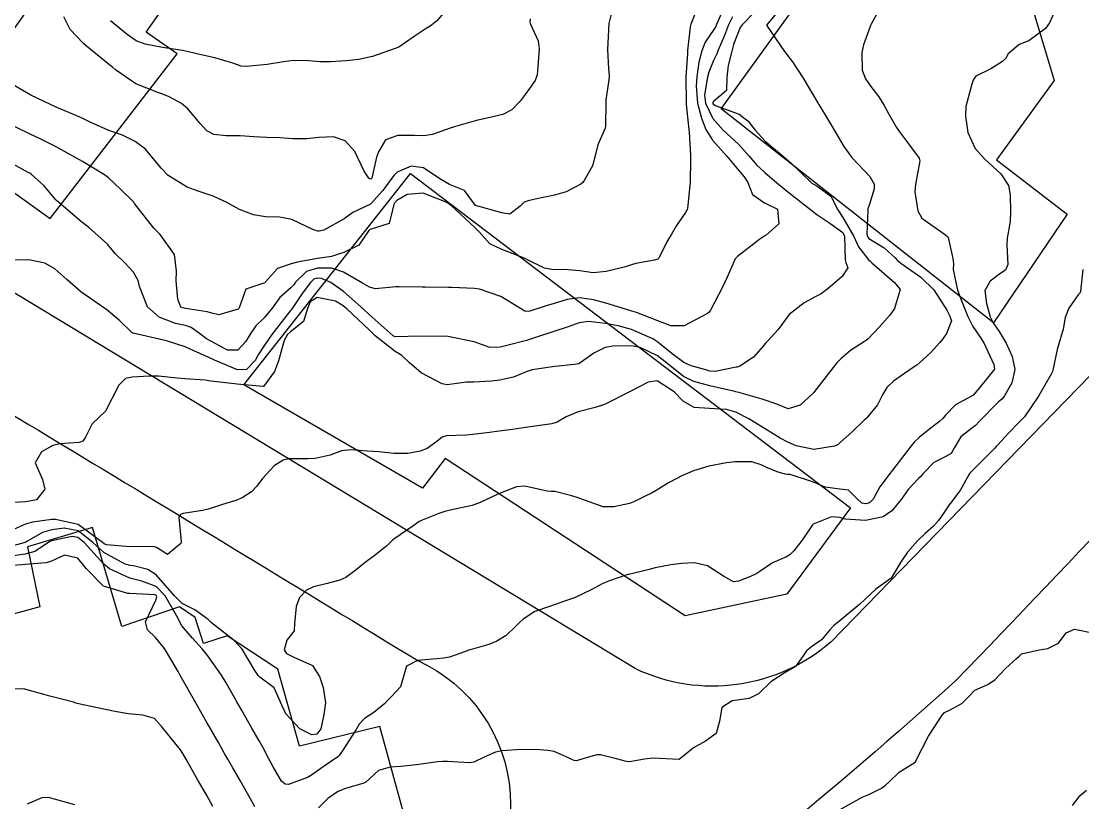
# Model space of a CAD drawing. Header units: metres. Extents: x 292545 to 299085, y 7450245 to 7463078.
# Drawn here: x 296226.1 to 296307, y 7459545.2 to 7459604.7 of the extents above; entities that cross this region are included whole.
import ezdxf

# ---------------------------------------------------------------- set-up
doc = ezdxf.new("R2010")
doc.units = ezdxf.units.M
for name, color, linetype in [('Curvas de Nivel 1m', 11, 'Continuous'), ('Curvas de Nivel 5m', 15, 'Continuous'), ('Edificações', 30, 'Continuous'), ('Vias Primárias', 230, 'Continuous')]:
    doc.layers.add(name, color=color, linetype=linetype)

msp = doc.modelspace()

# ---------------------------------------------------------------- linework, layer by layer
at = {"layer": 'Curvas de Nivel 1m', "flags": 128}
for points, elevation in [([(296279.635, 7459605.74), (296279.082, 7459604.468), (296279.031, 7459604.329), (296278.889, 7459604.091), (296278.215, 7459603.141), (296277.957, 7459602.479), (296277.749, 7459601.597), (296277.586, 7459600.483), (296277.525, 7459599.801), (296277.638, 7459598.482), (296277.951, 7459597.339), (296278.267, 7459596.475), (296278.791, 7459595.654), (296279.877, 7459594.459), (296280.762, 7459593.385), (296281.185, 7459592.871), (296281.464, 7459592.439), (296281.835, 7459591.525), (296282.738, 7459590.9), (296283.737, 7459590.41), (296283.823, 7459589.303), (296282.877, 7459588.418), (296282.753, 7459588.369), (296282.702, 7459588.338), (296282.397, 7459588.122), (296280.687, 7459586.809), (296280.513, 7459586.623), (296280.42, 7459586.453), (296279.905, 7459585.223), (296279.535, 7459584.461), (296279.23, 7459583.888), (296278.637, 7459582.73), (296278.534, 7459582.572), (296278.411, 7459582.473), (296276.623, 7459581.531), (296275.598, 7459581.536), (296274.627, 7459581.903), (296272.987, 7459582.536), (296272.635, 7459582.646), (296272.493, 7459582.685), (296270.643, 7459583.241), (296269.722, 7459583.504), (296268.649, 7459583.66), (296267.712, 7459583.535), (296266.642, 7459583.195), (296266.186, 7459583.071), (296264.859, 7459582.637), (296264.633, 7459582.606), (296264.488, 7459582.641), (296262.65, 7459583.768), (296261.017, 7459584.325), (296260.658, 7459584.368), (296258.921, 7459584.445), (296258.659, 7459584.447), (296256.919, 7459584.468), (296256.659, 7459584.472), (296254.919, 7459584.497), (296254.659, 7459584.483), (296253.097, 7459584.335), (296252.658, 7459584.463), (296252.1, 7459584.786), (296250.671, 7459585.624), (296249.77, 7459585.91), (296248.674, 7459585.906), (296247.854, 7459585.655), (296247.016, 7459584.846), (296246.868, 7459584.64), (296246.656, 7459584.413), (296245.825, 7459583.679), (296245.234, 7459582.871), (296244.625, 7459582.128), (296243.985, 7459581.52), (296243.543, 7459580.891), (296243.192, 7459580.309), (296242.601, 7459579.664), (296241.83, 7459579.679), (296240.607, 7459580.32), (296240.221, 7459580.538), (296239.682, 7459580.934), (296239.066, 7459581.392), (296238.619, 7459581.545), (296237.871, 7459581.707), (296236.625, 7459582.184), (296235.741, 7459582.979), (296235.13, 7459584.511), (296235.018, 7459584.986), (296234.669, 7459585.625), (296233.995, 7459586.319), (296233.28, 7459587.011), (296233.01, 7459587.337), (296232.694, 7459587.734), (296231.228, 7459589.035), (296230.717, 7459589.43), (296228.794, 7459591.059), (296228.734, 7459591.128), (296227.868, 7459592.197), (296226.857, 7459593.088), (296226.754, 7459593.149), (296226.643, 7459593.202), (296224.77, 7459594.248)], 677), ([(296271.3, 7459606.173), (296270.893, 7459604.56), (296270.79, 7459602.571), (296270.858, 7459601.098), (296270.904, 7459600.62), (296270.907, 7459600.569), (296270.899, 7459600.523), (296270.845, 7459600.07), (296270.666, 7459598.731), (296270.651, 7459598.572), (296270.638, 7459596.738), (296270.601, 7459596.572), (296270.041, 7459595.32), (296269.872, 7459594.579), (296269.637, 7459593.714), (296268.999, 7459592.588), (296268.892, 7459592.448), (296268.75, 7459592.315), (296267.623, 7459591.723), (296266.741, 7459591.466), (296265.278, 7459591.172), (296264.737, 7459591.054), (296264.427, 7459590.952), (296264.125, 7459590.646), (296263.342, 7459590.035), (296262.725, 7459590.131), (296260.733, 7459590.68), (296259.884, 7459591.833), (296258.749, 7459592.296), (296257.993, 7459592.718), (296256.765, 7459593.548), (296255.816, 7459593.695), (296254.76, 7459593.231), (296254.519, 7459593), (296254.36, 7459592.764), (296253.674, 7459591.841), (296252.733, 7459590.78), (296251.371, 7459590.146), (296250.722, 7459589.664), (296249.166, 7459588.823), (296248.81, 7459588.73), (296248.711, 7459588.729), (296248.389, 7459588.833), (296246.721, 7459589.628), (296245.79, 7459589.792), (296244.722, 7459589.827), (296243.812, 7459589.972), (296242.728, 7459590.375), (296241.77, 7459590.91), (296240.738, 7459591.41), (296239.585, 7459591.781), (296238.744, 7459592.086), (296237.317, 7459592.964), (296236.761, 7459593.533), (296235.579, 7459594.982), (296234.789, 7459595.572), (296233.827, 7459596.038), (296232.797, 7459596.407), (296231.354, 7459597.034), (296230.807, 7459597.318), (296230.343, 7459597.512), (296228.819, 7459598.147), (296226.833, 7459599.09), (296224.844, 7459600.261)], 679), ([(296277.627, 7459605.768), (296277.125, 7459604.488), (296277.084, 7459604.295), (296276.884, 7459602.49), (296276.87, 7459602.237), (296276.743, 7459600.492), (296276.776, 7459598.539), (296276.773, 7459598.491), (296276.771, 7459598.439), (296276.817, 7459597.91), (296276.983, 7459596.488), (296277.014, 7459596.274), (296277.115, 7459594.487), (296277.116, 7459594.14), (296277.068, 7459592.487), (296276.914, 7459590.677), (296276.883, 7459590.498), (296276.846, 7459590.384), (296276.728, 7459590.168), (296276.049, 7459589.171), (296275.652, 7459588.511), (296275.301, 7459587.91), (296274.684, 7459586.676), (296274.61, 7459586.595), (296274.373, 7459586.523), (296272.945, 7459586.273), (296272.679, 7459586.189), (296272.14, 7459586.011), (296270.674, 7459585.656), (296269.7, 7459585.552), (296268.674, 7459585.726), (296267.455, 7459585.822), (296266.675, 7459585.782), (296265.972, 7459585.917), (296264.682, 7459586.543), (296264.497, 7459586.642), (296262.69, 7459587.365), (296261.803, 7459587.782), (296261.001, 7459588.677), (296260.708, 7459588.992), (296258.833, 7459590.708), (296258.777, 7459590.753), (296258.734, 7459590.787), (296258.497, 7459590.95), (296256.742, 7459591.622), (296255.526, 7459591.533), (296254.736, 7459591.081), (296254.57, 7459590.926), (296254.504, 7459590.762), (296254.149, 7459589.328), (296252.704, 7459588.861), (296252.641, 7459588.844), (296252.601, 7459588.781), (296251.828, 7459587.657), (296250.688, 7459587.116), (296250.447, 7459587.043), (296249.746, 7459586.814), (296248.681, 7459586.646), (296247.151, 7459586.373), (296246.677, 7459586.255), (296245.639, 7459585.895), (296244.727, 7459584.869), (296244.701, 7459584.831), (296244.662, 7459584.801), (296243.22, 7459584.328), (296242.708, 7459582.899), (296242.681, 7459582.851), (296242.632, 7459582.805), (296241.167, 7459582.375), (296240.629, 7459582.483), (296240.286, 7459582.582), (296238.632, 7459582.836), (296238.261, 7459582.954), (296238.034, 7459583.564), (296237.908, 7459584.958), (296237.938, 7459585.689), (296237.783, 7459586.959), (296236.706, 7459588.482), (296236.212, 7459588.975), (296234.731, 7459590.839), (296234.677, 7459590.935), (296234.63, 7459590.992), (296233.667, 7459591.931), (296232.751, 7459592.806), (296232.463, 7459593.023), (296230.768, 7459594.031), (296228.962, 7459595.058), (296228.784, 7459595.151), (296227.494, 7459595.783), (296226.793, 7459596.122), (296224.858, 7459597.053)], 678), ([(296291.538, 7459605.697), (296290.896, 7459604.538), (296290.826, 7459604.399), (296290.797, 7459604.331), (296290.285, 7459602.929), (296290.157, 7459602.337), (296290.197, 7459600.993), (296290.443, 7459600.334), (296290.837, 7459599.748), (296291.466, 7459598.957), (296291.856, 7459598.315), (296292.196, 7459597.689), (296292.806, 7459596.637), (296293.026, 7459596.298), (296293.801, 7459595.277), (296294.54, 7459594.283), (296294.577, 7459594.089), (296294.248, 7459592.288), (296294.202, 7459591.742), (296294.429, 7459590.285), (296294.725, 7459589.73), (296296.524, 7459588.444), (296296.704, 7459588.314), (296296.731, 7459588.26), (296297.091, 7459586.658), (296297.134, 7459586.253), (296297.109, 7459585.821), (296297.446, 7459584.248), (296297.779, 7459583.378), (296298.225, 7459582.244), (296298.625, 7459581.474), (296299.133, 7459580.747), (296299.461, 7459580.227), (296300.221, 7459578.583), (296300.258, 7459578.215), (296299.111, 7459576.774), (296298.632, 7459576.239), (296298.562, 7459576.189), (296297.308, 7459575.5), (296296.547, 7459574.717), (296296.343, 7459574.464), (296296.102, 7459574.264), (296295.222, 7459573.584), (296294.524, 7459573.023), (296294.144, 7459572.661), (296293.834, 7459572.29), (296292.495, 7459570.544), (296292.394, 7459570.411), (296292.313, 7459570.312), (296291.525, 7459569.272), (296291.02, 7459568.324), (296290.739, 7459568.049), (296290.459, 7459567.974), (296290.153, 7459568.028), (296289.793, 7459568.34), (296289.152, 7459569.022), (296288.48, 7459569.091), (296287.354, 7459569.239), (296286.485, 7459569.631), (296284.695, 7459570.193), (296284.491, 7459570.2), (296284.31, 7459570.221), (296283.707, 7459570.412), (296282.833, 7459570.761), (296282.498, 7459570.935), (296281.776, 7459571.162), (296280.5, 7459571.159), (296279.855, 7459571.101), (296278.497, 7459570.838), (296277.345, 7459570.487), (296276.489, 7459570.139), (296275.423, 7459569.571), (296274.478, 7459568.98), (296274.183, 7459568.816), (296273.6, 7459568.529), (296272.849, 7459568.154), (296272.465, 7459568.004), (296271.271, 7459567.748), (296270.46, 7459567.738), (296268.685, 7459568.373), (296268.471, 7459568.459), (296267.969, 7459568.598), (296266.758, 7459568.898), (296266.476, 7459568.898), (296266.172, 7459568.927), (296264.48, 7459569.307), (296263.853, 7459569.272), (296262.474, 7459568.726), (296262.33, 7459568.662), (296261.085, 7459568.06), (296260.46, 7459567.835), (296259.516, 7459567.64), (296258.453, 7459567.414), (296257.925, 7459567.241), (296256.669, 7459566.728), (296256.513, 7459566.658), (296256.442, 7459566.619), (296256.02, 7459566.318), (296254.427, 7459565.216), (296254.191, 7459564.997), (296253.956, 7459564.765), (296253.105, 7459564.084), (296252.411, 7459563.58), (296251.422, 7459562.795), (296250.839, 7459562.361), (296250.393, 7459562.164), (296249.323, 7459561.886), (296248.385, 7459561.64), (296247.834, 7459561.382), (296247.321, 7459560.841), (296247.052, 7459560.157), (296246.937, 7459558.844), (296246.907, 7459558.285), (296246.34, 7459557.598), (296246.142, 7459556.853), (296246.329, 7459556.568), (296246.889, 7459556.28), (296248.315, 7459555.655), (296248.825, 7459554.825), (296249.128, 7459553.988), (296249.292, 7459552.82), (296249.163, 7459551.928), (296248.938, 7459550.823), (296248.635, 7459550.44), (296248.248, 7459550.366), (296247.329, 7459550.839), (296246.27, 7459551.975), (296245.861, 7459552.856), (296245.381, 7459553.951), (296244.302, 7459554.776), (296244.189, 7459554.881), (296243.919, 7459555.274), (296242.955, 7459556.894), (296242.339, 7459557.552), (296240.595, 7459558.918), (296240.355, 7459559.154), (296239.335, 7459559.908), (296238.367, 7459560.381), (296237.786, 7459560.956), (296236.397, 7459562.563), (296235.763, 7459562.98), (296234.664, 7459563.254), (296234.406, 7459563.284), (296234.04, 7459563.371), (296232.415, 7459564.272), (296231.575, 7459565.028), (296230.436, 7459565.905), (296229.375, 7459566.12), (296228.437, 7459565.988), (296227.723, 7459565.788), (296226.532, 7459565.089), (296226.464, 7459565.048), (296226.422, 7459565.032), (296224.911, 7459564.612)], 673), ([(296280.304, 7459605.054), (296280.002, 7459604.459), (296279.698, 7459603.649), (296279.195, 7459602.467), (296279.099, 7459602.239), (296278.866, 7459601.742), (296278.492, 7459600.838), (296278.401, 7459600.475), (296278.18, 7459599.129), (296278.246, 7459598.476), (296278.811, 7459597.321), (296279.58, 7459596.462), (296280.786, 7459595.336), (296281.579, 7459594.438), (296282.134, 7459593.797), (296282.761, 7459593.199), (296283.674, 7459592.411), (296284.745, 7459591.564), (296286.246, 7459590.385), (296286.727, 7459589.997), (296287.73, 7459589.353), (296288.707, 7459588.628), (296288.838, 7459588.349), (296288.902, 7459586.564), (296288.947, 7459586.347), (296289.08, 7459585.943), (296288.672, 7459585.286), (296287.591, 7459584.366), (296287.065, 7459583.966), (296286.653, 7459583.748), (296285.753, 7459583.282), (296284.633, 7459582.4), (296283.792, 7459581.238), (296283.019, 7459580.416), (296282.815, 7459580.213), (296282.606, 7459579.94), (296281.896, 7459579.135), (296280.853, 7459578.447), (296280.648, 7459578.384), (296280.582, 7459578.372), (296278.996, 7459578.048), (296278.579, 7459578.083), (296278.268, 7459578.163), (296277.165, 7459578.491), (296276.587, 7459578.743), (296275.702, 7459579.404), (296274.609, 7459580.27), (296274.24, 7459580.524), (296272.62, 7459581.254), (296271.596, 7459581.529), (296270.624, 7459581.713), (296269.343, 7459581.865), (296268.625, 7459581.757), (296267.771, 7459581.449), (296266.618, 7459581.073), (296265.305, 7459580.63), (296264.611, 7459580.407), (296263.213, 7459580.047), (296262.605, 7459579.894), (296261.807, 7459579.874), (296260.609, 7459580.304), (296258.613, 7459580.71), (296256.613, 7459580.73), (296254.612, 7459580.689), (296254.458, 7459580.762), (296252.629, 7459582.385), (296252.2, 7459582.784), (296250.653, 7459584.148), (296249.689, 7459584.815), (296248.98, 7459585.139), (296248.666, 7459585.16), (296248.415, 7459585.083), (296248.147, 7459584.835), (296247.51, 7459583.982), (296246.751, 7459582.849), (296246.704, 7459582.778), (296246.631, 7459582.684), (296245.201, 7459580.871), (296244.604, 7459579.971), (296244.175, 7459579.306), (296243.923, 7459578.887), (296243.283, 7459578.192), (296242.582, 7459578.186), (296240.836, 7459578.918), (296240.594, 7459579.029), (296239.273, 7459579.613), (296238.603, 7459579.916), (296237.189, 7459580.382), (296236.608, 7459580.516), (296234.638, 7459580.964), (296234.613, 7459580.966), (296234.595, 7459580.972), (296234.573, 7459580.991), (296233.584, 7459581.968), (296232.639, 7459582.749), (296232.226, 7459583.024), (296230.654, 7459584.125), (296229.573, 7459585.051), (296228.671, 7459585.855), (296227.903, 7459586.299), (296226.678, 7459586.56), (296225.247, 7459586.534)], 676), ([(296304.915, 7459605.611), (296304.461, 7459604.605), (296304.158, 7459604.171), (296302.883, 7459603.236), (296302.138, 7459602.94), (296301.281, 7459602.206), (296301.145, 7459601.931), (296300.865, 7459601.657), (296299.986, 7459601.089), (296298.848, 7459600.549), (296298.713, 7459600.364), (296298.655, 7459600.233), (296298.534, 7459599.928), (296298.084, 7459598.241), (296298.066, 7459597.492), (296298.24, 7459596.238), (296298.785, 7459595.022), (296299.542, 7459594.222), (296300.762, 7459593.102), (296301.337, 7459592.204), (296301.456, 7459591.492), (296301.496, 7459590.202), (296301.458, 7459589.467), (296301.242, 7459588.205), (296301.213, 7459587.69), (296301.275, 7459586.204), (296301.118, 7459585.764), (296300.672, 7459585.481), (296299.942, 7459584.939), (296299.54, 7459584.221), (296299.652, 7459583.234), (296299.937, 7459582.22), (296300.165, 7459581.754), (296300.622, 7459581.099), (296301.164, 7459580.204), (296301.607, 7459579.191), (296301.807, 7459578.198), (296301.584, 7459577.189), (296301.026, 7459576.205), (296300.826, 7459575.942), (296300.558, 7459575.702), (296299.094, 7459574.232), (296298.83, 7459573.945), (296298.535, 7459573.732), (296297.708, 7459573.066), (296297.224, 7459572.253), (296296.957, 7459571.807), (296296.506, 7459571.549), (296295.65, 7459571.12), (296294.838, 7459570.277), (296294.687, 7459570.081), (296294.487, 7459569.898), (296293.702, 7459569.064), (296293.153, 7459568.3), (296292.454, 7459567.433), (296291.784, 7459566.982), (296290.447, 7459566.701), (296288.903, 7459566.809), (296288.451, 7459566.925), (296287.85, 7459566.968), (296286.444, 7459566.421), (296286.418, 7459566.406), (296286.393, 7459566.38), (296285.618, 7459565.201), (296284.978, 7459564.394), (296284.704, 7459564.112), (296284.416, 7459563.934), (296283.357, 7459563.468), (296282.399, 7459562.818), (296282.17, 7459562.658), (296281.68, 7459562.437), (296280.764, 7459562.071), (296280.389, 7459562.031), (296279.609, 7459562.458), (296278.405, 7459563.244), (296277.408, 7459563.485), (296276.407, 7459563.432), (296275.597, 7459563.316), (296274.401, 7459563.089), (296273.95, 7459562.977), (296272.394, 7459562.593), (296272.359, 7459562.585), (296272.256, 7459562.551), (296270.865, 7459562.089), (296270.386, 7459561.88), (296269.536, 7459561.428), (296268.377, 7459560.856), (296268.183, 7459560.786), (296267.653, 7459560.601), (296266.368, 7459560.161), (296265.237, 7459559.758), (296264.358, 7459559.177), (296264.071, 7459558.927), (296263.798, 7459558.646), (296263.049, 7459557.946), (296262.336, 7459557.521), (296261.734, 7459557.267), (296260.325, 7459556.861), (296260.196, 7459556.82), (296259.894, 7459556.694), (296258.731, 7459556.293), (296258.318, 7459556.21), (296257.764, 7459556.164), (296256.316, 7459556.044), (296255.458, 7459555.601), (296255.203, 7459554.751), (296255.006, 7459554.043), (296254.288, 7459553.282), (296254.036, 7459553.012), (296253.823, 7459552.765), (296252.965, 7459552.081), (296252.266, 7459551.623), (296251.863, 7459551.182), (296251.629, 7459550.789), (296250.565, 7459549.134), (296250.34, 7459548.808), (296250.232, 7459548.708), (296249.106, 7459547.94), (296248.218, 7459547.299), (296247.918, 7459547.131), (296247.162, 7459546.841), (296246.463, 7459546.593), (296246.209, 7459546.608), (296245.931, 7459546.854), (296245.297, 7459547.937), (296244.809, 7459548.871), (296244.612, 7459549.25), (296244.243, 7459549.913), (296243.684, 7459550.886), (296242.897, 7459552.271), (296242.539, 7459552.897), (296242.287, 7459553.349), (296241.728, 7459554.339), (296241.367, 7459554.914), (296240.325, 7459556.401), (296239.898, 7459556.927), (296239.149, 7459557.746), (296238.35, 7459558.687), (296238.202, 7459558.952), (296238.06, 7459559.249), (296237.07, 7459560.963), (296236.384, 7459561.683), (296235.287, 7459562.089), (296234.392, 7459562.301), (296232.838, 7459563.016), (296232.406, 7459563.37), (296230.904, 7459565.035), (296230.429, 7459565.413), (296229.983, 7459565.493), (296228.424, 7459565.15), (296228.366, 7459565.129), (296228.27, 7459565.072), (296227.149, 7459564.349), (296226.413, 7459564.141), (296225.512, 7459563.999)], 672), ([(296283.798, 7459605.523), (296282.893, 7459604.42), (296284.278, 7459602.406), (296284.865, 7459601.643), (296285.7, 7459600.392), (296286.824, 7459598.461), (296286.854, 7459598.41), (296286.872, 7459598.379), (296287.611, 7459597.168), (296288.096, 7459596.361), (296288.785, 7459595.185), (296289.408, 7459594.344), (296290.759, 7459592.888), (296291.093, 7459592.327), (296291.11, 7459591.966), (296290.738, 7459590.794), (296290.623, 7459590.443), (296290.604, 7459590.331), (296290.531, 7459588.506), (296290.595, 7459588.331), (296290.631, 7459588.259), (296290.701, 7459588.181), (296291.851, 7459587.475), (296292.687, 7459586.696), (296292.876, 7459586.498), (296293.134, 7459586.303), (296294.667, 7459585.242), (296295.641, 7459584.27), (296296.638, 7459582.727), (296296.796, 7459582.419), (296296.871, 7459582.258), (296296.985, 7459581.901), (296296.62, 7459580.95), (296296.334, 7459580.544), (296296.114, 7459580.265), (296295.396, 7459579.477), (296294.59, 7459578.722), (296294.346, 7459578.524), (296294.007, 7459578.289), (296292.573, 7459577.31), (296292.061, 7459576.822), (296291.772, 7459576.318), (296291.357, 7459575.52), (296290.545, 7459574.523), (296290.447, 7459574.427), (296290.344, 7459574.332), (296289.423, 7459573.448), (296288.517, 7459572.644), (296288.368, 7459572.5), (296288.086, 7459572.356), (296286.51, 7459572.119), (296285.15, 7459572.394), (296284.517, 7459572.669), (296283.949, 7459572.981), (296282.534, 7459573.845), (296281.551, 7459574.44), (296280.548, 7459574.946), (296279.856, 7459575.151), (296278.55, 7459575.219), (296277.378, 7459575.315), (296276.556, 7459575.796), (296275.871, 7459576.507), (296274.571, 7459577.341), (296273.87, 7459577.227), (296272.563, 7459576.54), (296270.553, 7459575.544), (296269.833, 7459575.295), (296268.547, 7459574.983), (296267.638, 7459574.604), (296266.95, 7459574.201), (296266.535, 7459574.074), (296265.269, 7459573.896), (296264.53, 7459573.781), (296263.546, 7459573.632), (296262.525, 7459573.491), (296261.791, 7459573.404), (296260.521, 7459573.248), (296260.011, 7459573.205), (296258.52, 7459573.156), (296258.175, 7459573.057), (296257.771, 7459572.717), (296257.043, 7459572.189), (296256.505, 7459571.979), (296255.566, 7459571.806), (296254.503, 7459571.795), (296253.351, 7459571.925), (296252.505, 7459571.988), (296251.225, 7459572.08), (296250.511, 7459572.005), (296249.642, 7459571.682), (296248.502, 7459571.413), (296247.936, 7459571.401), (296246.501, 7459571.405), (296246.056, 7459571.3), (296245.374, 7459570.867), (296244.483, 7459569.902), (296244.049, 7459569.312), (296243.661, 7459568.888), (296242.943, 7459568.418), (296242.463, 7459568.231), (296241.458, 7459567.91), (296240.453, 7459567.58), (296239.919, 7459567.46), (296238.447, 7459567.236), (296238.237, 7459567.161), (296238.118, 7459566.953), (296238.291, 7459565.085), (296238.281, 7459564.951), (296237.255, 7459564.121), (296236.42, 7459564.632), (296236.158, 7459564.712), (296234.42, 7459564.704), (296232.601, 7459564.839), (296232.422, 7459564.923), (296232.31, 7459565.021), (296230.443, 7459566.395), (296228.726, 7459566.788), (296228.448, 7459566.769), (296226.968, 7459566.562), (296226.443, 7459566.409), (296225.533, 7459566.003)], 674), ([(296258.281, 7459605.338), (296257.747, 7459604.721), (296257.278, 7459604.337), (296256.887, 7459604.107), (296256.047, 7459603.572), (296254.873, 7459602.75), (296252.866, 7459602.045), (296251.844, 7459601.81), (296250.862, 7459601.704), (296249.686, 7459601.642), (296248.861, 7459601.642), (296247.998, 7459601.702), (296246.862, 7459601.739), (296246.089, 7459601.629), (296244.858, 7459601.419), (296243.236, 7459601.274), (296242.857, 7459601.313), (296242.235, 7459601.531), (296240.863, 7459601.946), (296239.586, 7459602.212), (296238.867, 7459602.387), (296238.403, 7459602.482), (296236.87, 7459602.715), (296235.542, 7459602.983), (296234.877, 7459603.238), (296234.172, 7459603.712), (296232.899, 7459604.758)], 681), ([(296307, 7459585.815), (296306.816, 7459584.138), (296306.767, 7459584.024), (296306.65, 7459583.885), (296305.924, 7459582.863), (296305.662, 7459582.15), (296305.507, 7459581.268), (296305.182, 7459580.154), (296305.043, 7459579.719), (296304.714, 7459578.159), (296304.681, 7459578.06), (296304.58, 7459577.848), (296303.622, 7459576.174), (296302.547, 7459574.604), (296302.348, 7459574.389), (296302.141, 7459574.194), (296301.356, 7459573.376), (296300.517, 7459572.464), (296300.395, 7459572.332), (296300.284, 7459572.213), (296298.495, 7459570.413), (296298.412, 7459570.323), (296298.348, 7459570.241), (296297.689, 7459569.033), (296297.098, 7459568.254), (296296.811, 7459567.905), (296296.454, 7459567.35), (296296.013, 7459566.698), (296295.613, 7459566.268), (296294.992, 7459565.72), (296294.432, 7459565.18), (296293.644, 7459564.292), (296293.146, 7459563.565), (296292.393, 7459562.31), (296291.225, 7459561.481), (296290.377, 7459560.691), (296289.999, 7459560.336), (296288.359, 7459558.962), (296288.026, 7459558.693), (296287.717, 7459558.366), (296287.093, 7459557.621), (296286.334, 7459557.087), (296285.941, 7459556.771), (296285.692, 7459556.386), (296285.114, 7459555.593), (296284.31, 7459555.125), (296283.22, 7459554.416), (296282.294, 7459553.49), (296281.58, 7459553.147), (296280.288, 7459552.963), (296279.499, 7459552.462), (296279.308, 7459551.424), (296279.048, 7459550.468), (296278.247, 7459549.897), (296277.342, 7459549.389), (296276.233, 7459548.5), (296274.234, 7459548.598), (296273.604, 7459548.529), (296272.467, 7459548.309), (296272.23, 7459548.339), (296271.468, 7459548.558), (296270.236, 7459548.841), (296269.957, 7459548.852), (296268.974, 7459548.583), (296268.417, 7459548.403), (296268.231, 7459548.416), (296268.105, 7459548.466), (296267.849, 7459548.596), (296266.725, 7459549.1), (296266.239, 7459549.195), (296265.625, 7459549.24), (296264.239, 7459549.264), (296262.722, 7459549.147), (296262.237, 7459549.054), (296261.378, 7459548.679), (296260.608, 7459548.307), (296260.229, 7459548.251), (296258.596, 7459548.34), (296258.229, 7459548.344), (296257.825, 7459548.312), (296256.226, 7459548.083), (296255.02, 7459547.958), (296254.225, 7459547.919), (296253.321, 7459547.67), (296252.364, 7459546.778), (296252.269, 7459546.722), (296252.212, 7459546.707), (296250.739, 7459546.268), (296250.201, 7459546.042), (296249.475, 7459545.536), (296248.754, 7459544.824)], 671), ([(296243.92, 7459544.883), (296243.569, 7459545.509), (296242.782, 7459546.894), (296242.223, 7459547.867), (296241.848, 7459548.524), (296241.629, 7459548.909), (296241.128, 7459549.803), (296240.484, 7459550.927), (296240.259, 7459551.322), (296239.347, 7459552.939), (296238.301, 7459554.78), (296238.205, 7459554.951), (296238.07, 7459555.189), (296237.015, 7459556.963), (296236.341, 7459557.792), (296235.732, 7459558.364), (296235.582, 7459558.982), (296236.369, 7459560.626), (296236.443, 7459560.899), (296236.41, 7459560.97), (296236.374, 7459561.011), (296236.316, 7459561.029), (296234.375, 7459561.131), (296234.231, 7459561.145), (296232.383, 7459561.71), (296231.046, 7459563.034), (296230.411, 7459563.825), (296229.406, 7459564.048), (296228.408, 7459563.602), (296228.002, 7459563.479), (296226.406, 7459563.349), (296226.162, 7459563.336), (296224.404, 7459563.205)], 671), ([(296288.509, 7459544.678), (296290.196, 7459545.637), (296290.688, 7459545.836), (296291.663, 7459546.315), (296291.972, 7459546.547), (296292.21, 7459546.78), (296292.996, 7459547.528), (296294.233, 7459548.29), (296295.247, 7459550.275), (296296.269, 7459551.878), (296296.448, 7459552.081), (296296.834, 7459552.254), (296297.771, 7459552.754), (296298.289, 7459553.283), (296298.76, 7459553.769), (296299.76, 7459554.218), (296300.307, 7459554.593), (296301.096, 7459555.421), (296301.941, 7459556.194), (296302.138, 7459556.379), (296302.328, 7459556.535), (296303.666, 7459556.843), (296304.335, 7459556.944), (296305.135, 7459557.364), (296305.728, 7459558.149), (296306.356, 7459558.426), (296307.868, 7459558.125)], 671), ([(296307.287, 7459546.129), (296306.689, 7459545.644), (296306.191, 7459544.994)], 671), ([(296230.183, 7459545.04), (296228.191, 7459545.61), (296227.688, 7459545.578), (296226.563, 7459545.086)], 669)]:
    msp.add_lwpolyline(points, dxfattribs=dict(at, elevation=elevation))
at = {"layer": 'Curvas de Nivel 5m', "flags": 128}
for points, elevation in [([(296281.958, 7459605.384), (296281.038, 7459604.448), (296280.891, 7459604.249), (296280.388, 7459602.945), (296280.244, 7459602.456), (296279.98, 7459601.34), (296279.878, 7459600.46), (296279.839, 7459599.459), (296278.825, 7459598.584), (296278.794, 7459598.5), (296278.796, 7459598.47), (296278.822, 7459598.424), (296278.995, 7459598.294), (296280.815, 7459597.638), (296281.49, 7459597.12), (296282.036, 7459596.431), (296282.79, 7459595.589), (296284.208, 7459594.406), (296284.768, 7459593.905), (296286.344, 7459592.384), (296286.751, 7459592.156), (296287.785, 7459591.406), (296288.338, 7459590.356), (296288.724, 7459589.777), (296289.562, 7459588.341), (296289.903, 7459587.546), (296290.685, 7459586.539), (296290.797, 7459586.442), (296290.927, 7459586.328), (296292.661, 7459584.817), (296293.081, 7459584.304), (296292.638, 7459582.852), (296292.422, 7459582.525), (296292.256, 7459582.314), (296291.507, 7459581.438), (296290.615, 7459580.52), (296290.513, 7459580.431), (296290.363, 7459580.333), (296289.305, 7459579.64), (296288.593, 7459579.046), (296288.245, 7459578.698), (296287.967, 7459578.359), (296286.564, 7459576.529), (296286.496, 7459576.448), (296286.432, 7459576.381), (296285.453, 7459575.492), (296284.551, 7459575.208), (296283.694, 7459575.553), (296282.558, 7459575.943), (296280.787, 7459576.448), (296280.564, 7459576.511), (296280.492, 7459576.522), (296278.568, 7459576.947), (296277.356, 7459577.274), (296276.575, 7459577.661), (296275.529, 7459578.511), (296274.594, 7459579.242), (296273.258, 7459579.878), (296272.605, 7459579.999), (296271.181, 7459579.984), (296270.603, 7459579.878), (296269.737, 7459579.437), (296268.593, 7459578.639), (296268.562, 7459578.622), (296268.268, 7459578.593), (296266.767, 7459578.431), (296266.59, 7459578.408), (296265.039, 7459578.181), (296264.584, 7459578.031), (296263.608, 7459577.619), (296262.574, 7459577.387), (296261.933, 7459577.309), (296260.571, 7459577.246), (296260.034, 7459577.233), (296258.568, 7459577.036), (296258.183, 7459577.099), (296256.581, 7459577.939), (296255.68, 7459578.744), (296255.1, 7459579.254), (296254.601, 7459579.57), (296253.086, 7459580.775), (296252.617, 7459581.219), (296250.952, 7459582.797), (296250.637, 7459583.06), (296250.058, 7459583.393), (296248.646, 7459583.694), (296248.133, 7459583.342), (296247.918, 7459582.837), (296247.606, 7459581.857), (296246.615, 7459581.063), (296246.391, 7459580.853), (296246.156, 7459580.404), (296245.702, 7459578.863), (296245.413, 7459578.035), (296244.563, 7459576.907), (296244.542, 7459576.901), (296242.566, 7459577.077), (296242.369, 7459577.099), (296240.569, 7459577.316), (296240.116, 7459577.38), (296238.571, 7459577.496), (296237.98, 7459577.548), (296236.574, 7459577.7), (296235.853, 7459577.698), (296234.572, 7459577.617), (296234.049, 7459577.519), (296233.546, 7459577.005), (296232.543, 7459575.02), (296231.504, 7459574.059), (296231.006, 7459573.035), (296230.81, 7459572.745), (296230.517, 7459572.64), (296229.043, 7459572.534), (296228.513, 7459572.423), (296227.659, 7459571.925), (296227.175, 7459571.083), (296227.725, 7459569.833), (296227.896, 7459569.076), (296227.27, 7459568.277), (296226.463, 7459568.127), (296225.5, 7459568.062)], 675), ([(296264.897, 7459604.899), (296264.852, 7459604.682), (296264.854, 7459604.64), (296264.892, 7459604.549), (296265.489, 7459603.241), (296265.574, 7459602.629), (296265.477, 7459601.248), (296265.43, 7459600.631), (296265.275, 7459600.205), (296264.837, 7459599.592), (296264.423, 7459599.05), (296264.119, 7459598.647), (296263.502, 7459597.967), (296262.812, 7459597.611), (296262.046, 7459597.432), (296260.808, 7459597.151), (296259.191, 7459596.704), (296258.801, 7459596.568), (296257.435, 7459596.085), (296256.796, 7459595.993), (296256.078, 7459596.023), (296254.796, 7459596.031), (296253.868, 7459595.693), (296253.32, 7459594.775), (296253.182, 7459594.37), (296252.829, 7459592.779), (296252.805, 7459592.726), (296252.752, 7459592.703), (296252.585, 7459592.782), (296252.246, 7459593.3), (296251.518, 7459594.793), (296250.791, 7459595.605), (296249.901, 7459595.921), (296248.793, 7459595.876), (296247.869, 7459595.763), (296246.792, 7459595.773), (296245.818, 7459595.835), (296244.793, 7459595.857), (296243.839, 7459595.93), (296242.794, 7459596.006), (296241.716, 7459595.989), (296240.795, 7459596.101), (296240.242, 7459596.373), (296239.744, 7459596.931), (296238.814, 7459598.043), (296238.321, 7459598.45), (296237.392, 7459598.961), (296236.826, 7459599.199), (296236.51, 7459599.29), (296234.837, 7459599.956), (296233.301, 7459601.013), (296233.056, 7459601.218), (296232.857, 7459601.385), (296231.076, 7459602.833), (296230.872, 7459602.995), (296230.823, 7459603.04), (296229.833, 7459604.106), (296229.367, 7459605.055)], 680), ([(296240.718, 7459544.922), (296240.197, 7459545.851), (296239.576, 7459546.936), (296238.692, 7459548.481), (296238.425, 7459548.948), (296238.236, 7459549.225), (296236.841, 7459550.964), (296236.263, 7459551.609), (296235.376, 7459551.874), (296234.267, 7459551.967), (296233.103, 7459552.179), (296232.276, 7459552.353), (296230.596, 7459552.721), (296230.281, 7459552.8), (296230.091, 7459552.853), (296229.309, 7459553.055), (296228.482, 7459553.264), (296228.285, 7459553.319), (296227.929, 7459553.431), (296226.291, 7459553.888), (296225.537, 7459553.851)], 670)]:
    msp.add_lwpolyline(points, dxfattribs=dict(at, elevation=elevation))
at = {"layer": 'Edificações'}
for points in [[(296255.052, 7459617.085), (296214.765, 7459647.86), (296199.664, 7459628.09), (296213.877, 7459617.45), (296203.931, 7459604.165), (296214.557, 7459597.239), (296228.684, 7459615.62), (296231.931, 7459613.124), (296219.643, 7459595.896), (296228.316, 7459589.709), (296237.994, 7459602.244), (296235.631, 7459603.901), (296240.824, 7459611.302), (296244.112, 7459615.786), (296250.166, 7459611.348)], [(296300.19, 7459581.763), (296279.45, 7459598.049), (296294.055, 7459618.249), (296301.254, 7459612.08), (296304.815, 7459600.206), (296300.428, 7459594.155), (296305.797, 7459590.017)], [(296276.704, 7459559.44), (296258.408, 7459571.431), (296256.688, 7459569.16), (296243.083, 7459577.02), (296255.768, 7459593.12), (296289.289, 7459567.662), (296284.45, 7459561.081)]]:
    msp.add_lwpolyline(points, close=True, dxfattribs=at)
msp.add_lwpolyline([(296255.693, 7459542.777), (296253.428, 7459551.011), (296247.309, 7459549.526), (296245.674, 7459555.389), (296241.789, 7459557.921), (296239.998, 7459557.343), (296239.362, 7459559.315), (296238.18, 7459560.122), (296233.763, 7459558.636), (296231.549, 7459566.157), (296226.59, 7459564.697), (296227.515, 7459560.128), (296213.91, 7459556.389), (296212.602, 7459561.147), (296170.316, 7459549.38), (296179.165, 7459516)], dxfattribs=at)
at = {"layer": 'Vias Primárias', "elevation": 684.803}
msp.add_lwpolyline([(296468.293, 7460078.311), (296461.323, 7459948.472), (296459.404, 7459915.273), (296447.457, 7459867.022), (296440.331, 7459838.498), (296425.874, 7459778.285), (296412.258, 7459722.582, -0.037405), (296392.158, 7459674.452, 0.005131), (296377.034, 7459648.904, -0.045955), (296355.858, 7459618.996, -0.007686), (296324.377, 7459583.341, -0.007423), (296297.333, 7459554.516, -0.022882), (296268.336, 7459530.761, -0.0442), (296224.922, 7459506.379, -0.015284), (296182.572, 7459490.885, 0.125896), (296161.396, 7459474.782, -0.088938), (296144.143, 7459454.144, -0.175731), (296083.2, 7459428.16, 0.005577), (296026.892, 7459424.602, -0.000699)], format="xyb", dxfattribs=at)
at = {"layer": 'Vias Primárias'}
msp.add_lwpolyline([(296191.098, 7459621.302), (296245.053, 7459690.604), (296270.965, 7459723.916, -0.292494), (296282.66, 7459728.061), (296295.554, 7459724.675, -0.439971), (296302.9, 7459710.735), (296296.104, 7459682.959, 0.141083), (296297.247, 7459654.641, -0.045327), (296302.957, 7459630.262), (296312.042, 7459591.878, -0.247746), (296309.322, 7459579.54), (296287.82, 7459557.467, -0.299316), (296272.888, 7459555.419), (296214.551, 7459590.686), (296198.594, 7459600.787), (296192.04, 7459605.225, -0.324948)], format="xyb", close=True, dxfattribs=at)
msp.add_lwpolyline([(296138.489, 7459597.458), (296167.466, 7459604.182, -0.200087), (296180.548, 7459601.977, 0.006028), (296203.391, 7459587.977, -0.002624), (296256.318, 7459556.032, -0.597548), (296257.781, 7459534.88, -0.070359), (296231.083, 7459518.659, 0.006814), (296205.931, 7459507.454), (296187.927, 7459502.013, 0.130617), (296157.269, 7459483.079, 0.042387), (296144.602, 7459467.189, -0.10894), (296111.007, 7459442.904, -0.056245), (296066.279, 7459435.823, -0.009044), (296024.702, 7459434.741, -0.254903), (296012.269, 7459440.878, -0.017413), (295990.884, 7459478.159, -0.529034), (295992.848, 7459486.192, 0.14999), (296033.734, 7459539.671, 0.048568), (296037.596, 7459564.52, -200.798762)], format="xyb", dxfattribs=at)

doc.saveas('drawing.dxf')
